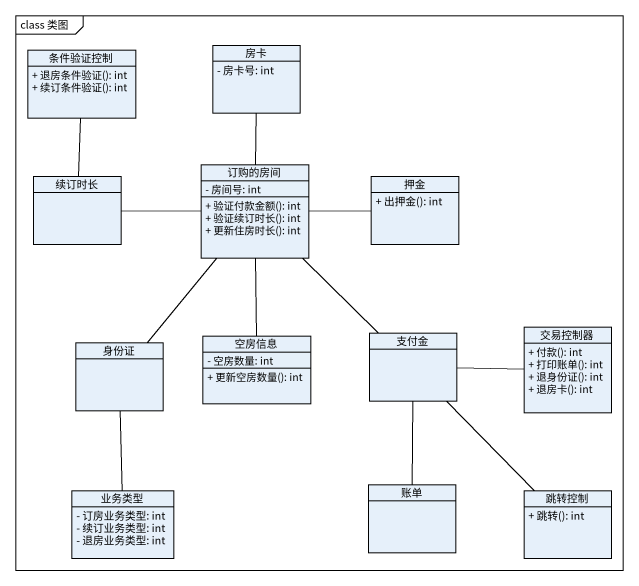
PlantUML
@startuml
mainframe class 类图
hide circle
hide empty members
skinparam classAttributeIconSize 0
class 条件验证控制 {
  + 退房条件验证(): int
  + 续订条件验证(): int
}
class 房卡 {
  - 房卡号: int
}
class 续订时长
class 订购的房间 {
  - 房间号: int
  + 验证付款金额(): int
  + 验证续订时长(): int
  + 更新住房时长(): int
}
class 押金 {
  + 出押金(): int
}
class 身份证
class 空房信息 {
  - 空房数量: int
  + 更新空房数量(): int
}
class 支付金
class 交易控制器 {
  + 付款(): int
  + 打印账单(): int
  + 退身份证(): int
  + 退房卡(): int
}
class 业务类型 {
  - 订房业务类型: int
  - 续订业务类型: int
  - 退房业务类型: int
}
class 账单
class 跳转控制 {
  + 跳转(): int
}
续订时长 -up- 条件验证控制
订购的房间 -up- 房卡
订购的房间 -left- 续订时长
订购的房间 -right- 押金
订购的房间 -- 支付金
身份证 -up- 订购的房间
身份证 -- 业务类型
空房信息 -up- 订购的房间
支付金 -right- 交易控制器
支付金 -- 账单
支付金 -- 跳转控制
@enduml
